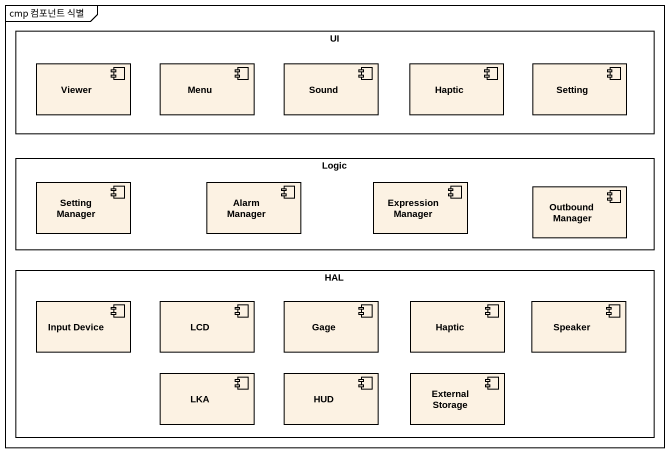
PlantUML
@startuml
mainframe cmp 컴포넌트 식별
rectangle UI {
  component Viewer
  component Menu
  component Sound
  component Haptic
  component Setting
}
rectangle Logic {
  component "Setting Manager" as Setting_Manager
  component "Alarm Manager" as Alarm_Manager
  component "Expression Manager" as Expression_Manager
  component "Outbound Manager" as Outbound_Manager
}
rectangle HAL {
  component "Input Device" as Input_Device
  component LCD
  component Gage
  component "Haptic" as Haptic_2
  component Speaker
  component LKA
  component HUD
  component "External Storage" as External_Storage
}
@enduml
